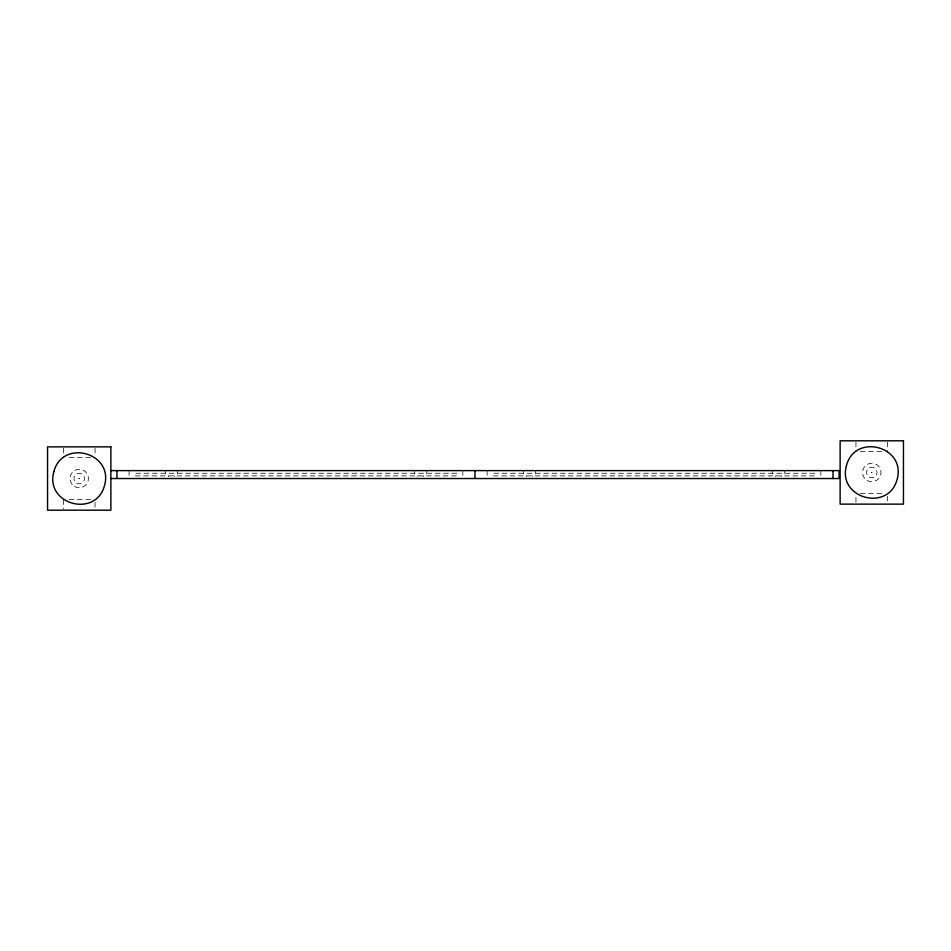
<?xml version="1.0" encoding="UTF-8"?>
<svg xmlns="http://www.w3.org/2000/svg" width="951" height="951" viewBox="0 0 951 951"><rect width="100%" height="100%" fill="white"/><g stroke="black" fill="none" stroke-linecap="round" stroke-linejoin="round"><path stroke-width="0.71" stroke-dasharray="4.75 3.57" d="M174.592 475.892L174.497 476.57M423.397 475.892L423.29 476.57M532.631 475.892L532.524 476.57M781.425 475.892L781.33 476.57M860.275 451.368L881.862 451.368M69.138 457.419L90.725 457.419M860.275 493.581L881.862 493.581M69.138 499.632L90.725 499.632M775.457 476.57L775.362 475.892M526.652 476.57L526.557 475.892M417.43 476.57L417.323 475.892M168.624 476.57L168.517 475.892M887.616 442.132L887.616 451.368M887.616 496.22L887.616 504.137M855.959 442.132L855.959 451.368M855.959 497.539L855.959 504.137M820.879 470.614L820.879 477.212M784.468 470.614L784.468 473.253M772.331 470.614L772.331 473.253M535.663 470.614L535.663 473.253M523.525 470.614L523.525 473.253M487.114 470.614L487.114 477.212M462.84 470.614L462.84 477.212M426.428 470.614L426.428 473.253M414.291 470.614L414.291 473.253M177.623 470.614L177.623 473.253M165.486 470.614L165.486 473.253M129.074 470.614L129.074 477.212M95.041 448.183L95.041 453.461M95.041 502.271L95.041 508.868M63.384 448.183L63.384 457.419M63.384 499.632L63.384 508.868M78.909 478.448L79.515 478.603L78.909 478.448M871.485 472.397L872.091 472.552L871.52 472.314M456.765 473.253L135.149 473.253L135.149 475.892L456.765 475.892L456.765 473.253M814.805 473.253L493.177 473.253L493.177 475.892L814.805 475.892L814.805 473.253M74.594 486.52A9.237 9.237 0 0 0 88.443 478.531A9.237 9.237 0 0 0 74.594 470.531A9.237 9.237 0 0 0 74.594 486.52M76.567 483.096A5.278 5.278 0 0 0 84.484 478.531A5.278 5.278 0 0 0 76.567 473.955A5.278 5.278 0 0 0 76.567 483.096M867.169 480.469A9.237 9.237 0 0 0 881.018 472.469A9.237 9.237 0 0 0 867.169 464.48A9.237 9.237 0 0 0 867.169 480.469M869.155 477.045A5.278 5.278 0 0 0 877.072 472.469A5.278 5.278 0 0 0 869.155 467.904A5.278 5.278 0 0 0 869.155 477.045"/><path stroke-width="1.43" d="M110.875 470.614L839.079 470.614L839.079 478.531L110.875 478.531M833.017 470.614L833.017 478.531M474.977 470.614L474.977 478.531M116.937 470.614L116.937 478.531M53.85 471.732C44.685 504.565 96.087 518.343 104.574 485.319C113.728 452.486 62.338 438.708 53.85 471.732M846.426 465.681C837.272 498.514 888.662 512.292 897.15 479.268C906.315 446.435 854.913 432.657 846.426 465.681M903.45 440.812L840.125 440.812L840.125 504.137L903.45 504.137L903.45 440.812M110.875 446.863L47.55 446.863L47.55 510.188L110.875 510.188L110.875 446.863"/></g></svg>
